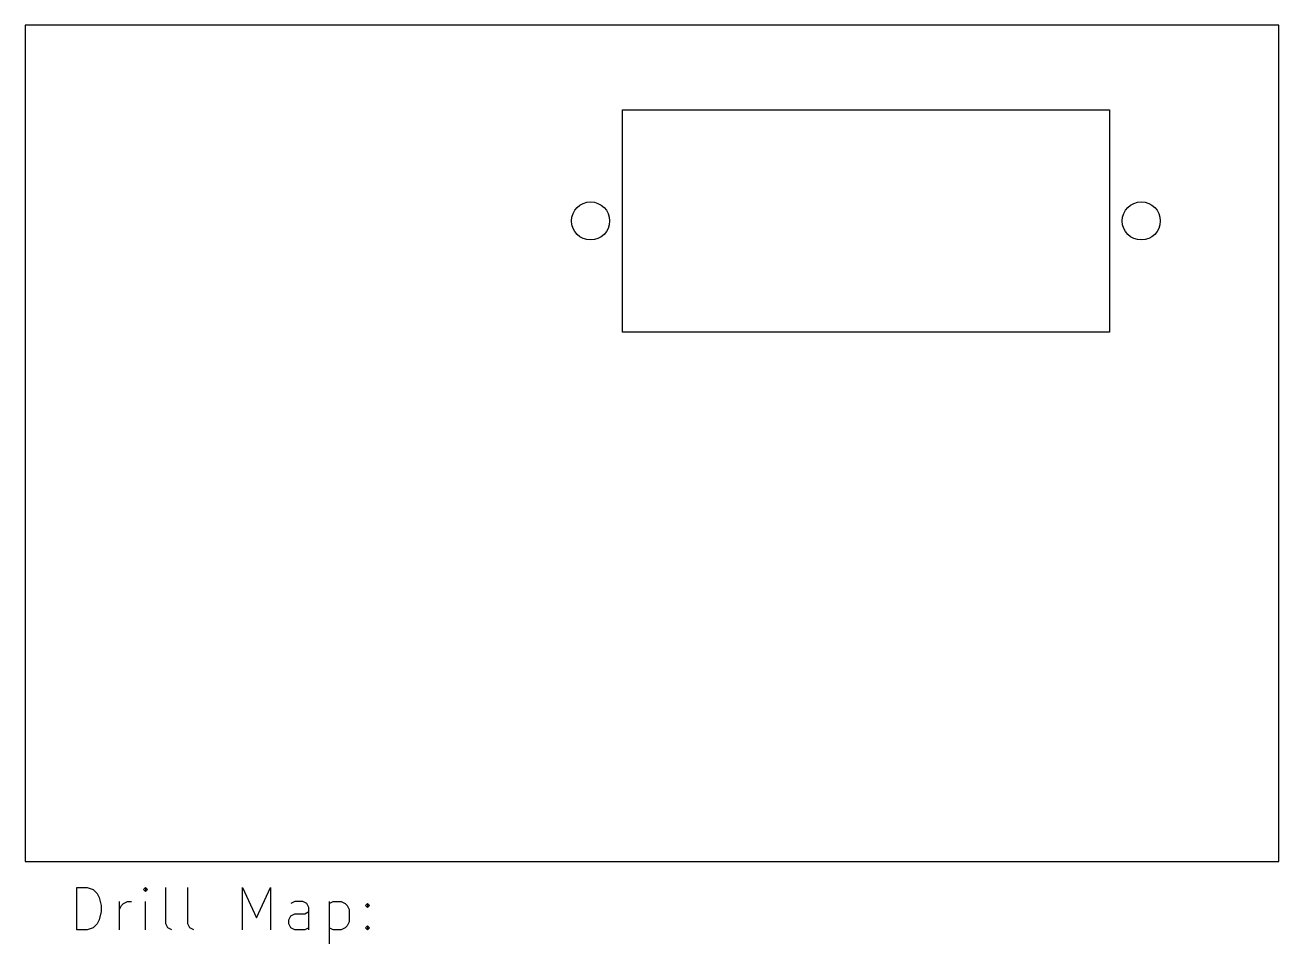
# Model space of a CAD drawing. Extents: x 0 to 59.2, y -3.9 to 39.5.
import ezdxf

# ---------------------------------------------------------------- set-up
doc = ezdxf.new("R2010")
doc.units = 0
doc.layers.add('BLACK', color=7, linetype='CONTINUOUS')

msp = doc.modelspace()

# ---------------------------------------------------------------- linework, layer by layer
at = {"layer": 'BLACK', "linetype": 'CONTINUOUS'}
for p, q in [((59.2, 39.497), (0, 39.497)), ((0, 39.497), (0, -0.003)), ((59.2, -0.003), (59.2, 39.497)), ((28.2016, 35.4951), (51.1987, 35.4951)), ((28.2016, 24.9918), (28.2016, 35.4951)), ((28.2016, 35.4951), (51.1987, 35.4951)), ((28.2016, 24.9918), (28.2016, 35.4951)), ((51.1987, 35.4951), (51.1987, 24.9918)), ((51.1987, 35.4951), (51.1987, 24.9918)), ((51.1987, 24.9918), (28.2016, 24.9918)), ((51.1987, 24.9918), (28.2016, 24.9918)), ((0, -0.003), (59.2, -0.003)), ((2.45119, -3.23276), (2.45119, -1.23276)), ((2.45119, -1.23276), (2.92738, -1.23276)), ((2.92738, -1.23276), (3.2131, -1.328)), ((3.2131, -1.328), (3.40357, -1.51848)), ((3.40357, -1.51848), (3.49881, -1.70895)), ((3.49881, -1.70895), (3.59405, -2.0899)), ((5.68928, -1.23276), (5.59405, -1.328)), ((5.59405, -1.328), (5.68928, -1.42324)), ((5.78452, -1.328), (5.68928, -1.23276)), ((5.68928, -1.23276), (5.68928, -1.42324)), ((5.68928, -1.42324), (5.78452, -1.328)), ((6.64167, -2.94705), (6.64167, -1.23276)), ((7.68928, -2.94705), (7.68928, -1.23276)), ((10.2607, -3.23276), (10.2607, -1.23276)), ((10.2607, -1.23276), (10.9274, -2.66133)), ((10.9274, -2.66133), (11.594, -1.23276)), ((11.594, -1.23276), (11.594, -3.23276)), ((3.59405, -2.0899), (3.59405, -2.37562)), ((4.45119, -3.23276), (4.45119, -1.89943)), ((4.45119, -2.28038), (4.54643, -2.0899)), ((4.54643, -2.0899), (4.64167, -1.99467)), ((4.64167, -1.99467), (4.83214, -1.89943)), ((4.83214, -1.89943), (5.02262, -1.89943)), ((5.68928, -3.23276), (5.68928, -1.89943)), ((12.7369, -1.89943), (12.5464, -1.99467)), ((13.1179, -1.89943), (12.7369, -1.89943)), ((13.3083, -1.99467), (13.1179, -1.89943)), ((13.4036, -2.18514), (13.3083, -1.99467)), ((13.4036, -3.23276), (13.4036, -2.18514)), ((14.356, -1.89943), (14.356, -3.89943)), ((14.356, -1.99467), (14.5464, -1.89943)), ((14.5464, -1.89943), (14.9274, -1.89943)), ((14.9274, -1.89943), (15.1179, -1.99467)), ((15.1179, -1.99467), (15.2131, -2.0899)), ((15.2131, -2.0899), (15.3083, -2.28038)), ((15.3083, -2.28038), (15.3083, -2.85181)), ((16.0702, -2.0899), (16.1655, -1.99467)), ((16.1655, -2.18514), (16.0702, -2.0899)), ((16.1655, -1.99467), (16.2607, -2.0899)), ((16.1655, -1.99467), (16.1655, -2.18514)), ((16.2607, -2.0899), (16.1655, -2.18514)), ((3.40357, -2.94705), (3.2131, -3.13752)), ((3.49881, -2.75657), (3.40357, -2.94705)), ((3.59405, -2.37562), (3.49881, -2.75657)), ((6.7369, -3.13752), (6.64167, -2.94705)), ((7.78452, -3.13752), (7.68928, -2.94705)), ((12.4512, -2.75657), (12.5464, -2.56609)), ((12.4512, -2.94705), (12.4512, -2.75657)), ((12.5464, -3.13752), (12.4512, -2.94705)), ((12.5464, -2.56609), (12.7369, -2.47086)), ((12.7369, -2.47086), (13.2131, -2.47086)), ((13.2131, -2.47086), (13.4036, -2.37562)), ((15.3083, -2.85181), (15.2131, -3.04228)), ((2.92738, -3.23276), (2.45119, -3.23276)), ((3.2131, -3.13752), (2.92738, -3.23276)), ((6.92738, -3.23276), (6.7369, -3.13752)), ((7.975, -3.23276), (7.78452, -3.13752)), ((12.7369, -3.23276), (12.5464, -3.13752)), ((13.2131, -3.23276), (12.7369, -3.23276)), ((13.4036, -3.13752), (13.2131, -3.23276)), ((14.5464, -3.23276), (14.356, -3.13752)), ((14.9274, -3.23276), (14.5464, -3.23276)), ((15.1179, -3.13752), (14.9274, -3.23276)), ((15.2131, -3.04228), (15.1179, -3.13752)), ((16.0702, -3.13752), (16.1655, -3.04228)), ((16.1655, -3.23276), (16.0702, -3.13752)), ((16.1655, -3.04228), (16.2607, -3.13752)), ((16.1655, -3.04228), (16.1655, -3.23276)), ((16.2607, -3.13752), (16.1655, -3.23276))]:
    msp.add_line(p, q, dxfattribs=at)
at = {"layer": 'BLACK'}
for centre in [(26.7, 30.247), (52.7, 30.247)]:
    msp.add_circle(centre, 0.9, dxfattribs=at)

doc.saveas('drawing.dxf')
